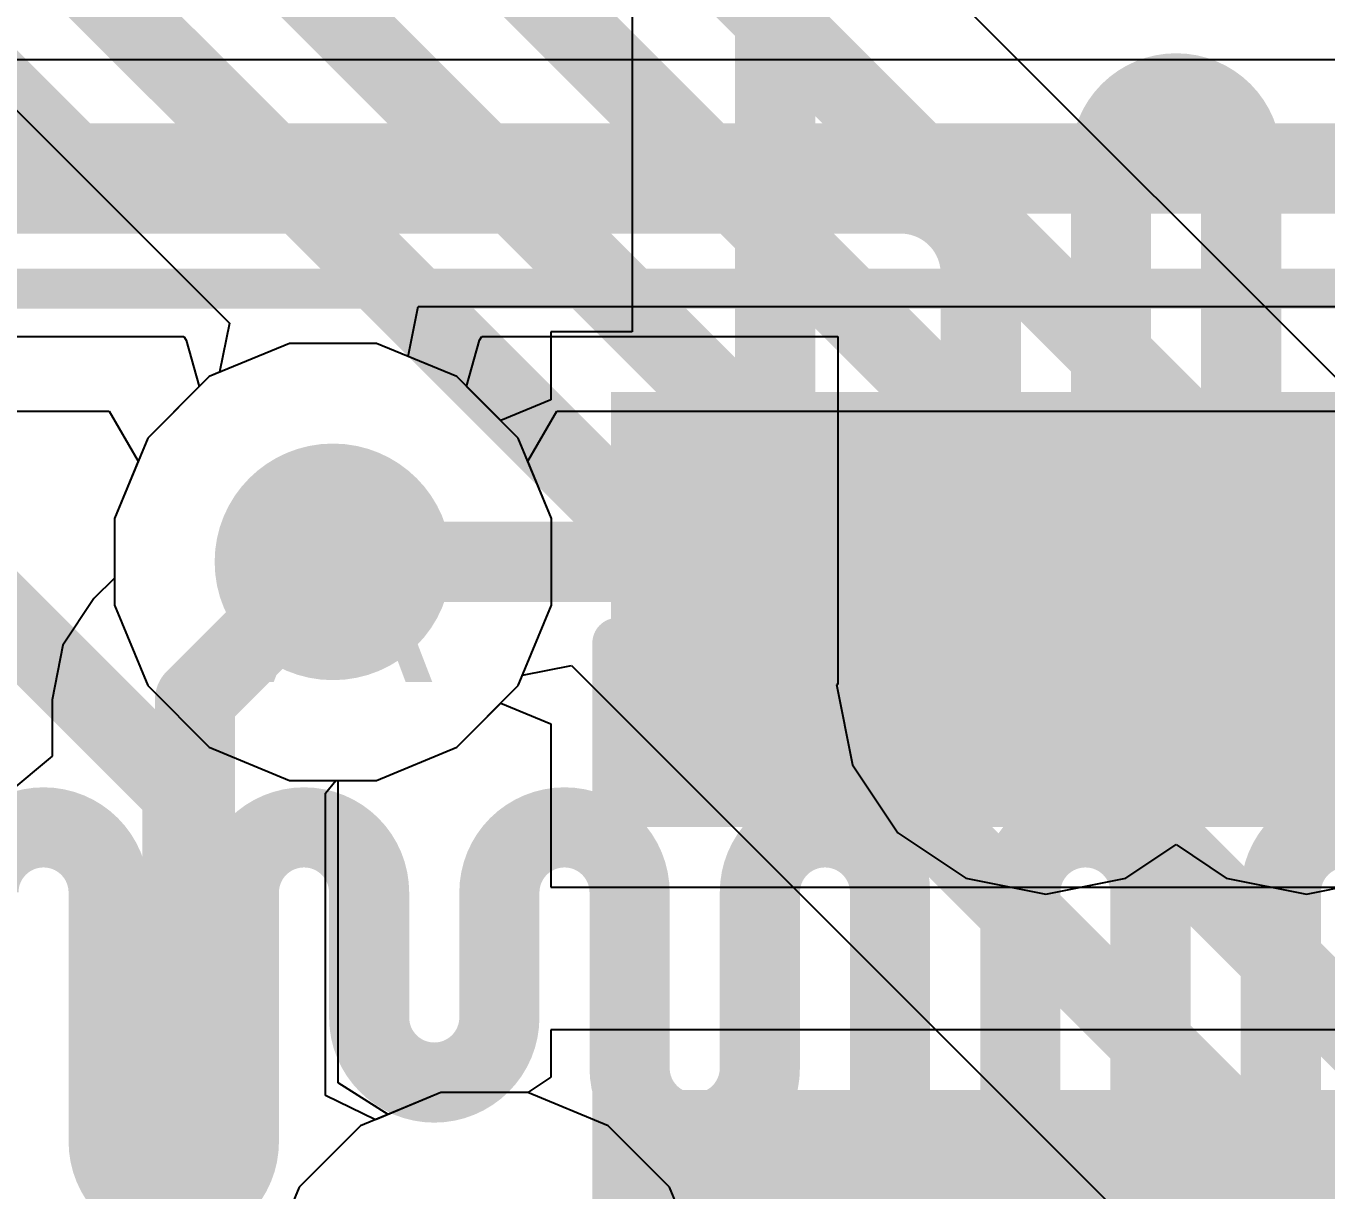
# Model space of a CAD drawing. Header units: inches. Extents: x 0 to 5271, y 0 to 5417.
# Drawn here: x 54.388 to 57.684, y 82.055 to 85.007 of the extents above; entities that cross this region are included whole.
import ezdxf

# ---------------------------------------------------------------- set-up
doc = ezdxf.new("R2010")
doc.units = ezdxf.units.IN
for name, color, linetype in [('Bottom Layer', 5, 'Continuous'), ('Bottom Overlay', 54, 'Continuous'), ('Bottom Paste', 16, 'Continuous'), ('Bottom Solder', 6, 'Continuous'), ('Drill Drawing', 1, 'Continuous'), ('L2_GND1', 16, 'Continuous'), ('L3_SIG1', 76, 'Continuous'), ('L4_PWR', 90, 'Continuous'), ('L5_GND2', 156, 'Continuous'), ('L6_SIG2', 130, 'Continuous'), ('L7_GND3', 216, 'Continuous'), ('Top Layer', 1, 'Continuous'), ('Via Holes', 16, 'Continuous')]:
    doc.layers.add(name, color=color, linetype=linetype)
doc.styles.add('Arial', font='', dxfattribs={"height": 0.2})
doc.styles.get('Arial').set_extended_font_data('Arial')

# ---------------------------------------------------------------- blocks, each defined once
blk = doc.blocks.new('0603_4_B_143')
at = {"layer": 'Bottom Layer'}
for points in [[(-1.335, 1.515), (-0.435, 1.515), (-0.435, 0.885), (-1.335, 0.885)], [(0.435, 1.515), (1.335, 1.515), (1.335, 0.885), (0.435, 0.885)], [(-1.335, 0.715), (-0.435, 0.715), (-0.435, 0.085), (-1.335, 0.085)], [(0.435, 0.715), (1.335, 0.715), (1.335, 0.085), (0.435, 0.085)], [(-1.335, -0.085), (-0.435, -0.085), (-0.435, -0.715), (-1.335, -0.715)], [(0.435, -0.085), (1.335, -0.085), (1.335, -0.715), (0.435, -0.715)]]:
    blk.add_hatch(color=5, dxfattribs=at).paths.add_polyline_path(points)
at = {"layer": 'Bottom Paste'}
for points in [[(-1.335, 1.515), (-0.435, 1.515), (-0.435, 0.885), (-1.335, 0.885)], [(0.435, 1.515), (1.335, 1.515), (1.335, 0.885), (0.435, 0.885)], [(-1.335, 0.715), (-0.435, 0.715), (-0.435, 0.085), (-1.335, 0.085)], [(0.435, 0.715), (1.335, 0.715), (1.335, 0.085), (0.435, 0.085)], [(-1.335, -0.085), (-0.435, -0.085), (-0.435, -0.715), (-1.335, -0.715)], [(0.435, -0.085), (1.335, -0.085), (1.335, -0.715), (0.435, -0.715)]]:
    blk.add_hatch(color=16, dxfattribs=at).paths.add_polyline_path(points)
at = {"layer": 'Bottom Solder'}
for points in [[(-1.4366, 1.6166), (-0.3334, 1.6166), (-0.3334, 0.7834), (-1.4366, 0.7834)], [(0.3334, 1.6166), (1.4366, 1.6166), (1.4366, 0.7834), (0.3334, 0.7834)], [(-1.4366, 0.8166), (-0.3334, 0.8166), (-0.3334, -0.0166), (-1.4366, -0.0166)], [(0.3334, 0.8166), (1.4366, 0.8166), (1.4366, -0.0166), (0.3334, -0.0166)], [(-1.4366, 0.0166), (-0.3334, 0.0166), (-0.3334, -0.8166), (-1.4366, -0.8166)], [(0.3334, 0.0166), (1.4366, 0.0166), (1.4366, -0.8166), (0.3334, -0.8166)]]:
    blk.add_hatch(color=6, dxfattribs=at).paths.add_polyline_path(points)
at = {"layer": 'Bottom Overlay'}
blk.add_lwpolyline([(-0.8, 1.6, 0.127, 0.127, 0), (0.8, 1.6, 0.127, 0.127, 0)], format="xyseb", dxfattribs=at)
blk.add_lwpolyline([(0.7683, 1.6, 0.0635, 0.0635, 1), (0.8318, 1.6, 0.0635, 0.0635, 1)], format="xyseb", close=True, dxfattribs=at)

msp = doc.modelspace()

# ---------------------------------------------------------------- hatches: boundary and pattern name
at = {"layer": 'Bottom Layer'}
h = msp.add_hatch(color=5, dxfattribs=at)
edge = h.paths.add_edge_path()
edge.add_arc((55.166, 83.6479), 0.3, 0, 360)
at = {"layer": 'L2_GND1'}
h = msp.add_hatch(color=16, dxfattribs=at)
edge = h.paths.add_edge_path()
edge.add_arc((55.166, 83.6479), 0.3, 0, 360)
at = {"layer": 'L3_SIG1'}
h = msp.add_hatch(color=76, dxfattribs=at)
edge = h.paths.add_edge_path()
edge.add_arc((55.166, 83.6479), 0.3, 0, 360)
at = {"layer": 'L4_PWR'}
h = msp.add_hatch(color=90, dxfattribs=at)
edge = h.paths.add_edge_path()
edge.add_arc((55.166, 83.6479), 0.3, 0, 360)
at = {"layer": 'L5_GND2'}
h = msp.add_hatch(color=156, dxfattribs=at)
edge = h.paths.add_edge_path()
edge.add_arc((55.166, 83.6479), 0.3, 0, 360)
at = {"layer": 'L6_SIG2'}
h = msp.add_hatch(color=130, dxfattribs=at)
edge = h.paths.add_edge_path()
edge.add_arc((55.166, 83.6479), 0.3, 0, 360)
at = {"layer": 'L7_GND3'}
h = msp.add_hatch(color=216, dxfattribs=at)
edge = h.paths.add_edge_path()
edge.add_arc((55.166, 83.6479), 0.3, 0, 360)
at = {"layer": 'Top Layer'}
h = msp.add_hatch(color=1, dxfattribs=at)
edge = h.paths.add_edge_path()
edge.add_arc((55.166, 83.6479), 0.3, 0, 360)
at = {"layer": 'Via Holes'}
h = msp.add_hatch(color=7, dxfattribs=at)
edge = h.paths.add_edge_path()
edge.add_arc((55.166, 83.6479), 0.15, 0, 360)

# ---------------------------------------------------------------- linework, layer by layer
at = {"layer": 'Bottom Layer'}
for p, q in [((55.9246, 85.7284), (55.9246, 84.2312)), ((55.9246, 84.2312), (55.7182, 84.2312)), ((55.7182, 84.2312), (55.7182, 84.0587)), ((55.0558, 84.2019), (54.8522, 84.1176)), ((55.2762, 84.2019), (55.0558, 84.2019)), ((55.4798, 84.1176), (55.2762, 84.2019)), ((54.8522, 84.1176), (54.6963, 83.9617)), ((55.5912, 84.0061), (55.4798, 84.1176)), ((55.7182, 84.0587), (55.5912, 84.0061)), ((54.6963, 83.9617), (54.612, 83.7581)), ((54.612, 83.7581), (54.612, 83.6067)), ((54.612, 83.6067), (54.5599, 83.5546)), ((54.5599, 83.5546), (54.4813, 83.4369)), ((54.4813, 83.4369), (54.4537, 83.2982)), ((54.4537, 83.2982), (54.4537, 83.2982)), ((54.4537, 83.2982), (54.4537, 83.1549)), ((55.4798, 83.1782), (55.5912, 83.2897)), ((55.5912, 83.2897), (55.7182, 83.2371)), ((55.7182, 83.2371), (55.7182, 82.8232)), ((55.2762, 83.0939), (55.4798, 83.1782)), ((54.4537, 83.1549), (54.3418, 83.0615)), ((55.1788, 82.3266), (55.1788, 83.0939)), ((55.1788, 83.0939), (55.2762, 83.0939)), ((55.7182, 82.8232), (59.2562, 82.8232)), ((59.2562, 82.4612), (55.7182, 82.4612)), ((55.7182, 82.4612), (55.7182, 82.341)), ((55.7182, 82.341), (55.66, 82.3021)), ((55.3058, 82.2467), (55.1788, 82.3266)), ((55.4396, 82.3021), (55.3058, 82.2467)), ((55.66, 82.3021), (55.4396, 82.3021))]:
    msp.add_line(p, q, dxfattribs=at)
for points in [[(56.2872, 83.5272, 0.2032, 0.2032, 0), (56.2872, 85.7284, 0.2032, 0.2032, 0)], [(54.8162, 83.2982, 0.2032, 0.2032, 0), (55.166, 83.6479, 0.2032, 0.2032, 0)], [(54.8162, 78.5702, 0.2032, 0.2032, 0), (54.8162, 83.2982, 0.2032, 0.2032, 0)]]:
    msp.add_lwpolyline(points, format="xyseb", dxfattribs=at)
for points in [[(55.1152, 83.6479, 0.1016, 0.1016, 1), (55.2168, 83.6479, 0.1016, 0.1016, 1)], [(56.2364, 83.5272, 0.1016, 0.1016, 1), (56.338, 83.5272, 0.1016, 0.1016, 1)], [(54.7654, 83.2982, 0.1016, 0.1016, 1), (54.867, 83.2982, 0.1016, 0.1016, 1)], [(54.7654, 83.2982, 0.1016, 0.1016, 1), (54.867, 83.2982, 0.1016, 0.1016, 1)]]:
    msp.add_lwpolyline(points, format="xyseb", close=True, dxfattribs=at)
at = {"layer": 'L2_GND1'}
for p, q in [((54.176, 84.2194), (54.7881, 84.2194)), ((54.7881, 84.2194), (54.7942, 84.2097)), ((55.5377, 84.2097), (55.5438, 84.2194)), ((55.5438, 84.2194), (56.4458, 84.2194)), ((56.4458, 84.2194), (56.4458, 83.3365)), ((54.7942, 84.2097), (54.827, 84.0924)), ((55.5049, 84.0924), (55.5377, 84.2097)), ((54.827, 84.0924), (54.6963, 83.9617)), ((55.6356, 83.9617), (55.5049, 84.0924)), ((54.6963, 83.9617), (54.612, 83.7581)), ((55.72, 83.7581), (55.6356, 83.9617)), ((54.612, 83.7581), (54.612, 83.5377)), ((55.72, 83.5377), (55.72, 83.7581)), ((54.612, 83.5377), (54.6963, 83.3341)), ((55.6356, 83.3341), (55.72, 83.5377)), ((54.6963, 83.3341), (54.8522, 83.1782)), ((55.4798, 83.1782), (55.6356, 83.3341)), ((56.4458, 83.3365), (56.4426, 83.3365)), ((56.4426, 83.3365), (56.483, 83.1333)), ((54.8522, 83.1782), (55.0558, 83.0939)), ((55.2762, 83.0939), (55.4798, 83.1782)), ((56.483, 83.1333), (56.5981, 82.9611)), ((55.0558, 83.0939), (55.2762, 83.0939)), ((56.5981, 82.9611), (56.7703, 82.846)), ((57.1766, 82.846), (57.3037, 82.9309)), ((57.3037, 82.9309), (57.4307, 82.846)), ((56.7703, 82.846), (56.9735, 82.8056)), ((56.9735, 82.8056), (57.1766, 82.846)), ((57.4307, 82.846), (57.6339, 82.8056)), ((57.6339, 82.8056), (57.837, 82.846)), ((55.4396, 82.3021), (55.236, 82.2178)), ((55.66, 82.3021), (55.4396, 82.3021)), ((55.8636, 82.2178), (55.66, 82.3021)), ((55.236, 82.2178), (55.0801, 82.0619)), ((56.0195, 82.0619), (55.8636, 82.2178)), ((55.0801, 82.0619), (54.9958, 81.8583)), ((56.1038, 81.8583), (56.0195, 82.0619))]:
    msp.add_line(p, q, dxfattribs=at)
for points in [[(57.1386, 84.6709, 0.2032, 0.2032, -1), (57.4688, 84.6709, 0.2032, 0.2032, 0)], [(57.1386, 83.3365, 0.2032, 0.2032, 0), (57.1386, 84.6709, 0.2032, 0.2032, 0)], [(57.4688, 83.3365, 0.2032, 0.2032, 0), (57.4688, 84.6709, 0.2032, 0.2032, 0)], [(54.0258, 84.582, 0.2032, 0.2032, 0), (56.1734, 84.582, 0.2032, 0.2032, 0)], [(56.1734, 84.582, 0.2032, 0.2032, 0), (56.6052, 84.582, 0.2032, 0.2032, 0)], [(56.6052, 84.582, 0.2032, 0.2032, -0.414214), (56.8084, 84.3788, 0.2032, 0.2032, 0)], [(56.8084, 83.3365, 0.2032, 0.2032, 0), (56.8084, 84.3788, 0.2032, 0.2032, 0)], [(57.1386, 83.3365, 0.2032, 0.2032, -1), (56.8084, 83.3365, 0.2032, 0.2032, 0)], [(57.799, 83.3365, 0.2032, 0.2032, -1), (57.4688, 83.3365, 0.2032, 0.2032, 0)]]:
    msp.add_lwpolyline(points, format="xyseb", dxfattribs=at)
for points in [[(57.0878, 84.6709, 0.1016, 0.1016, 1), (57.1894, 84.6709, 0.1016, 0.1016, 1)], [(57.0878, 84.6709, 0.1016, 0.1016, 1), (57.1894, 84.6709, 0.1016, 0.1016, 1)], [(57.418, 84.6709, 0.1016, 0.1016, 1), (57.5196, 84.6709, 0.1016, 0.1016, 1)], [(57.418, 84.6709, 0.1016, 0.1016, 1), (57.5196, 84.6709, 0.1016, 0.1016, 1)], [(56.1226, 84.582, 0.1016, 0.1016, 1), (56.2242, 84.582, 0.1016, 0.1016, 1)], [(56.1226, 84.582, 0.1016, 0.1016, 1), (56.2242, 84.582, 0.1016, 0.1016, 1)], [(56.5544, 84.582, 0.1016, 0.1016, 1), (56.656, 84.582, 0.1016, 0.1016, 1)], [(56.5544, 84.582, 0.1016, 0.1016, 1), (56.656, 84.582, 0.1016, 0.1016, 1)], [(56.7576, 84.3788, 0.1016, 0.1016, 1), (56.8592, 84.3788, 0.1016, 0.1016, 1)], [(56.7576, 84.3788, 0.1016, 0.1016, 1), (56.8592, 84.3788, 0.1016, 0.1016, 1)], [(56.7576, 83.3365, 0.1016, 0.1016, 1), (56.8592, 83.3365, 0.1016, 0.1016, 1)], [(56.7576, 83.3365, 0.1016, 0.1016, 1), (56.8592, 83.3365, 0.1016, 0.1016, 1)], [(57.0878, 83.3365, 0.1016, 0.1016, 1), (57.1894, 83.3365, 0.1016, 0.1016, 1)], [(57.0878, 83.3365, 0.1016, 0.1016, 1), (57.1894, 83.3365, 0.1016, 0.1016, 1)], [(57.418, 83.3365, 0.1016, 0.1016, 1), (57.5196, 83.3365, 0.1016, 0.1016, 1)], [(57.418, 83.3365, 0.1016, 0.1016, 1), (57.5196, 83.3365, 0.1016, 0.1016, 1)]]:
    msp.add_lwpolyline(points, format="xyseb", close=True, dxfattribs=at)
at = {"layer": 'L3_SIG1'}
for p, q in [((64.0401, 77.7837), (56.5647, 85.2591)), ((54.0073, 85.1492), (54.9034, 84.2531)), ((54.9034, 84.2531), (54.8786, 84.1285)), ((54.8522, 84.1176), (54.6963, 83.9617)), ((54.8786, 84.1285), (54.8522, 84.1176)), ((54.6963, 83.9617), (54.612, 83.7581)), ((54.612, 83.7581), (54.612, 83.5377)), ((54.612, 83.5377), (54.6963, 83.3341)), ((55.6356, 83.3341), (55.6466, 83.3605)), ((55.6466, 83.3605), (55.7711, 83.3853)), ((55.7711, 83.3853), (57.6408, 81.5156)), ((54.6963, 83.3341), (54.8522, 83.1782)), ((55.4798, 83.1782), (55.6356, 83.3341)), ((54.8522, 83.1782), (55.0558, 83.0939)), ((55.2762, 83.0939), (55.4798, 83.1782)), ((55.0558, 83.0939), (55.2762, 83.0939)), ((55.4396, 82.3021), (55.236, 82.2178)), ((55.66, 82.3021), (55.4396, 82.3021)), ((55.8636, 82.2178), (55.66, 82.3021)), ((55.236, 82.2178), (55.0801, 82.0619)), ((56.0195, 82.0619), (55.8636, 82.2178)), ((55.0801, 82.0619), (54.9958, 81.8583)), ((56.1038, 81.8583), (56.0195, 82.0619))]:
    msp.add_line(p, q, dxfattribs=at)
for points in [[(54.2636, 85.4055, 0.2032, 0.2032, 0), (71.9782, 67.691, 0.2032, 0.2032, 0)], [(54.9021, 85.3059, 0.2032, 0.2032, 0), (71.8058, 68.4022, 0.2032, 0.2032, 0)], [(55.5636, 85.2086, 0.2032, 0.2032, 0), (71.7197, 69.0526, 0.2032, 0.2032, 0)], [(56.2021, 85.109, 0.2032, 0.2032, 0), (68.9211, 72.39, 0.2032, 0.2032, 0)]]:
    msp.add_lwpolyline(points, format="xyseb", dxfattribs=at)
at = {"layer": 'L4_PWR'}
for p, q in [((55.0558, 84.2019), (54.8522, 84.1176)), ((55.2762, 84.2019), (55.0558, 84.2019)), ((55.4798, 84.1176), (55.2762, 84.2019)), ((54.8522, 84.1176), (54.6963, 83.9617)), ((55.6356, 83.9617), (55.4798, 84.1176)), ((54.6963, 83.9617), (54.612, 83.7581)), ((55.72, 83.7581), (55.6356, 83.9617)), ((54.612, 83.7581), (54.612, 83.5377)), ((55.72, 83.5377), (55.72, 83.7581)), ((54.612, 83.5377), (54.6963, 83.3341)), ((55.6356, 83.3341), (55.72, 83.5377)), ((54.6963, 83.3341), (54.8522, 83.1782)), ((55.4798, 83.1782), (55.6356, 83.3341)), ((54.8522, 83.1782), (55.0558, 83.0939)), ((55.2762, 83.0939), (55.4798, 83.1782)), ((55.0558, 83.0939), (55.2762, 83.0939)), ((55.4396, 82.3021), (55.236, 82.2178)), ((55.66, 82.3021), (55.4396, 82.3021)), ((55.8636, 82.2178), (55.66, 82.3021)), ((55.236, 82.2178), (55.0801, 82.0619)), ((56.0195, 82.0619), (55.8636, 82.2178)), ((55.0801, 82.0619), (54.9958, 81.8583)), ((56.1038, 81.8583), (56.0195, 82.0619))]:
    msp.add_line(p, q, dxfattribs=at)
at = {"layer": 'L5_GND2'}
for p, q in [((62.4789, 84.9207), (50.594, 84.9207)), ((51.4266, 84.0299), (54.5985, 84.0299)), ((54.5985, 84.0299), (54.6719, 83.9029)), ((55.66, 83.9029), (55.7334, 84.0299)), ((55.7334, 84.0299), (82.0666, 84.0299)), ((54.6719, 83.9029), (54.612, 83.7581)), ((55.72, 83.7581), (55.66, 83.9029)), ((54.612, 83.7581), (54.612, 83.5377)), ((55.72, 83.5377), (55.72, 83.7581)), ((54.612, 83.5377), (54.6963, 83.3341)), ((55.6356, 83.3341), (55.72, 83.5377)), ((54.6963, 83.3341), (54.8522, 83.1782)), ((55.4798, 83.1782), (55.6356, 83.3341)), ((54.8522, 83.1782), (55.0558, 83.0939)), ((55.2762, 83.0939), (55.4798, 83.1782)), ((55.0558, 83.0939), (55.2762, 83.0939)), ((55.4396, 82.3021), (55.236, 82.2178)), ((55.66, 82.3021), (55.4396, 82.3021)), ((55.8636, 82.2178), (55.66, 82.3021)), ((55.236, 82.2178), (55.0801, 82.0619)), ((56.0195, 82.0619), (55.8636, 82.2178)), ((55.0801, 82.0619), (54.9958, 81.8583)), ((56.1038, 81.8583), (56.0195, 82.0619))]:
    msp.add_line(p, q, dxfattribs=at)
for points in [[(50.4653, 84.6099, 0.1016, 0.1016, 0), (62.0008, 84.6099, 0.1016, 0.1016, 0)], [(50.3537, 84.3407, 0.1016, 0.1016, 0), (82.1953, 84.3407, 0.1016, 0.1016, 0)]]:
    msp.add_lwpolyline(points, format="xyseb", dxfattribs=at)
at = {"layer": 'L6_SIG2'}
for points in [[(53.9081, 84.6328, 0.2032, 0.2032, 0), (111.6655, 84.6328, 0.2032, 0.2032, 0)], [(55.166, 83.6479, 0.2032, 0.2032, 0), (59.2159, 83.6479, 0.2032, 0.2032, 0)], [(54.2671, 82.8095, 0.2032, 0.2032, -1), (54.5973, 82.8095, 0.2032, 0.2032, 0)], [(54.9275, 82.8095, 0.2032, 0.2032, -1), (55.2577, 82.8095, 0.2032, 0.2032, 0)], [(55.5879, 82.8095, 0.2032, 0.2032, -1), (55.9181, 82.8095, 0.2032, 0.2032, 0)], [(56.2483, 82.8095, 0.2032, 0.2032, -1), (56.5785, 82.8095, 0.2032, 0.2032, 0)], [(56.9087, 82.8095, 0.2032, 0.2032, -1), (57.2389, 82.8095, 0.2032, 0.2032, 0)], [(57.5691, 82.8095, 0.2032, 0.2032, -1), (57.8993, 82.8095, 0.2032, 0.2032, 0)], [(54.5973, 82.1779, 0.2032, 0.2032, 0), (54.5973, 82.8095, 0.2032, 0.2032, 0)], [(54.9275, 82.1779, 0.2032, 0.2032, 0), (54.9275, 82.8095, 0.2032, 0.2032, 0)], [(55.2577, 82.4926, 0.2032, 0.2032, 0), (55.2577, 82.8095, 0.2032, 0.2032, 0)], [(55.5879, 82.4926, 0.2032, 0.2032, 0), (55.5879, 82.8095, 0.2032, 0.2032, 0)], [(55.9181, 82.3643, 0.2032, 0.2032, 0), (55.9181, 82.8095, 0.2032, 0.2032, 0)], [(56.2483, 82.3643, 0.2032, 0.2032, 0), (56.2483, 82.8095, 0.2032, 0.2032, 0)], [(56.5785, 82.1779, 0.2032, 0.2032, 0), (56.5785, 82.8095, 0.2032, 0.2032, 0)], [(56.9087, 82.1779, 0.2032, 0.2032, 0), (56.9087, 82.8095, 0.2032, 0.2032, 0)], [(57.2389, 82.1779, 0.2032, 0.2032, 0), (57.2389, 82.8095, 0.2032, 0.2032, 0)], [(57.5691, 82.1779, 0.2032, 0.2032, 0), (57.5691, 82.8095, 0.2032, 0.2032, 0)], [(55.5879, 82.4926, 0.2032, 0.2032, -1), (55.2577, 82.4926, 0.2032, 0.2032, 0)], [(56.2483, 82.3643, 0.2032, 0.2032, -1), (55.9181, 82.3643, 0.2032, 0.2032, 0)], [(54.9275, 82.1779, 0.2032, 0.2032, -1), (54.5973, 82.1779, 0.2032, 0.2032, 0)], [(56.9087, 82.1779, 0.2032, 0.2032, -1), (56.5785, 82.1779, 0.2032, 0.2032, 0)], [(57.5691, 82.1779, 0.2032, 0.2032, -1), (57.2389, 82.1779, 0.2032, 0.2032, 0)]]:
    msp.add_lwpolyline(points, format="xyseb", dxfattribs=at)
for points in [[(55.1152, 83.6479, 0.1016, 0.1016, 1), (55.2168, 83.6479, 0.1016, 0.1016, 1)], [(54.5465, 82.8095, 0.1016, 0.1016, 1), (54.6481, 82.8095, 0.1016, 0.1016, 1)], [(54.5465, 82.8095, 0.1016, 0.1016, 1), (54.6481, 82.8095, 0.1016, 0.1016, 1)], [(54.8767, 82.8095, 0.1016, 0.1016, 1), (54.9783, 82.8095, 0.1016, 0.1016, 1)], [(54.8767, 82.8095, 0.1016, 0.1016, 1), (54.9783, 82.8095, 0.1016, 0.1016, 1)], [(55.2069, 82.8095, 0.1016, 0.1016, 1), (55.3085, 82.8095, 0.1016, 0.1016, 1)], [(55.2069, 82.8095, 0.1016, 0.1016, 1), (55.3085, 82.8095, 0.1016, 0.1016, 1)], [(55.5371, 82.8095, 0.1016, 0.1016, 1), (55.6387, 82.8095, 0.1016, 0.1016, 1)], [(55.5371, 82.8095, 0.1016, 0.1016, 1), (55.6387, 82.8095, 0.1016, 0.1016, 1)], [(55.8673, 82.8095, 0.1016, 0.1016, 1), (55.9689, 82.8095, 0.1016, 0.1016, 1)], [(55.8673, 82.8095, 0.1016, 0.1016, 1), (55.9689, 82.8095, 0.1016, 0.1016, 1)], [(56.1975, 82.8095, 0.1016, 0.1016, 1), (56.2991, 82.8095, 0.1016, 0.1016, 1)], [(56.1975, 82.8095, 0.1016, 0.1016, 1), (56.2991, 82.8095, 0.1016, 0.1016, 1)], [(56.5277, 82.8095, 0.1016, 0.1016, 1), (56.6293, 82.8095, 0.1016, 0.1016, 1)], [(56.5277, 82.8095, 0.1016, 0.1016, 1), (56.6293, 82.8095, 0.1016, 0.1016, 1)], [(56.8579, 82.8095, 0.1016, 0.1016, 1), (56.9595, 82.8095, 0.1016, 0.1016, 1)], [(56.8579, 82.8095, 0.1016, 0.1016, 1), (56.9595, 82.8095, 0.1016, 0.1016, 1)], [(57.1881, 82.8095, 0.1016, 0.1016, 1), (57.2897, 82.8095, 0.1016, 0.1016, 1)], [(57.1881, 82.8095, 0.1016, 0.1016, 1), (57.2897, 82.8095, 0.1016, 0.1016, 1)], [(57.5183, 82.8095, 0.1016, 0.1016, 1), (57.6199, 82.8095, 0.1016, 0.1016, 1)], [(57.5183, 82.8095, 0.1016, 0.1016, 1), (57.6199, 82.8095, 0.1016, 0.1016, 1)], [(55.2069, 82.4926, 0.1016, 0.1016, 1), (55.3085, 82.4926, 0.1016, 0.1016, 1)], [(55.2069, 82.4926, 0.1016, 0.1016, 1), (55.3085, 82.4926, 0.1016, 0.1016, 1)], [(55.5371, 82.4926, 0.1016, 0.1016, 1), (55.6387, 82.4926, 0.1016, 0.1016, 1)], [(55.5371, 82.4926, 0.1016, 0.1016, 1), (55.6387, 82.4926, 0.1016, 0.1016, 1)], [(55.8673, 82.3643, 0.1016, 0.1016, 1), (55.9689, 82.3643, 0.1016, 0.1016, 1)], [(55.8673, 82.3643, 0.1016, 0.1016, 1), (55.9689, 82.3643, 0.1016, 0.1016, 1)], [(56.1975, 82.3643, 0.1016, 0.1016, 1), (56.2991, 82.3643, 0.1016, 0.1016, 1)], [(56.1975, 82.3643, 0.1016, 0.1016, 1), (56.2991, 82.3643, 0.1016, 0.1016, 1)], [(54.5465, 82.1779, 0.1016, 0.1016, 1), (54.6481, 82.1779, 0.1016, 0.1016, 1)], [(54.5465, 82.1779, 0.1016, 0.1016, 1), (54.6481, 82.1779, 0.1016, 0.1016, 1)], [(54.8767, 82.1779, 0.1016, 0.1016, 1), (54.9783, 82.1779, 0.1016, 0.1016, 1)], [(54.8767, 82.1779, 0.1016, 0.1016, 1), (54.9783, 82.1779, 0.1016, 0.1016, 1)], [(56.5277, 82.1779, 0.1016, 0.1016, 1), (56.6293, 82.1779, 0.1016, 0.1016, 1)], [(56.5277, 82.1779, 0.1016, 0.1016, 1), (56.6293, 82.1779, 0.1016, 0.1016, 1)], [(56.8579, 82.1779, 0.1016, 0.1016, 1), (56.9595, 82.1779, 0.1016, 0.1016, 1)], [(56.8579, 82.1779, 0.1016, 0.1016, 1), (56.9595, 82.1779, 0.1016, 0.1016, 1)], [(57.1881, 82.1779, 0.1016, 0.1016, 1), (57.2897, 82.1779, 0.1016, 0.1016, 1)], [(57.1881, 82.1779, 0.1016, 0.1016, 1), (57.2897, 82.1779, 0.1016, 0.1016, 1)], [(57.5183, 82.1779, 0.1016, 0.1016, 1), (57.6199, 82.1779, 0.1016, 0.1016, 1)], [(57.5183, 82.1779, 0.1016, 0.1016, 1), (57.6199, 82.1779, 0.1016, 0.1016, 1)]]:
    msp.add_lwpolyline(points, format="xyseb", close=True, dxfattribs=at)
at = {"layer": 'L7_GND3'}
for p, q in [((55.0558, 84.2019), (54.8522, 84.1176)), ((55.2762, 84.2019), (55.0558, 84.2019)), ((55.4798, 84.1176), (55.2762, 84.2019)), ((54.8522, 84.1176), (54.6963, 83.9617)), ((55.6356, 83.9617), (55.4798, 84.1176)), ((54.6963, 83.9617), (54.612, 83.7581)), ((55.72, 83.7581), (55.6356, 83.9617)), ((54.612, 83.7581), (54.612, 83.5377)), ((55.72, 83.5377), (55.72, 83.7581)), ((54.612, 83.5377), (54.6963, 83.3341)), ((55.6356, 83.3341), (55.72, 83.5377)), ((54.6963, 83.3341), (54.8522, 83.1782)), ((55.4798, 83.1782), (55.6356, 83.3341)), ((54.8522, 83.1782), (55.0558, 83.0939)), ((55.2762, 83.0939), (55.4798, 83.1782)), ((55.0558, 83.0939), (55.2762, 83.0939)), ((55.4396, 82.3021), (55.236, 82.2178)), ((55.66, 82.3021), (55.4396, 82.3021)), ((55.8636, 82.2178), (55.66, 82.3021)), ((55.236, 82.2178), (55.0801, 82.0619)), ((56.0195, 82.0619), (55.8636, 82.2178)), ((55.0801, 82.0619), (54.9958, 81.8583)), ((56.1038, 81.8583), (56.0195, 82.0619))]:
    msp.add_line(p, q, dxfattribs=at)
at = {"layer": 'Top Layer'}
for p, q in [((55.3565, 84.1686), (55.3817, 84.2956)), ((55.3817, 84.2956), (80.317, 84.2956)), ((55.4798, 84.1176), (55.3565, 84.1686)), ((55.6356, 83.9617), (55.4798, 84.1176)), ((55.72, 83.7581), (55.6356, 83.9617)), ((55.72, 83.5377), (55.72, 83.7581)), ((55.6356, 83.3341), (55.72, 83.5377)), ((55.4798, 83.1782), (55.6356, 83.3341)), ((55.2762, 83.0939), (55.4798, 83.1782)), ((55.1467, 83.0617), (55.1731, 83.0939)), ((55.1731, 83.0939), (55.2762, 83.0939)), ((55.1467, 82.2944), (55.1467, 83.0617)), ((55.4396, 82.3021), (55.2737, 82.2334)), ((55.66, 82.3021), (55.4396, 82.3021)), ((55.8636, 82.2178), (55.66, 82.3021)), ((55.2737, 82.2334), (55.1467, 82.2944)), ((56.0195, 82.0619), (55.8636, 82.2178)), ((56.1038, 81.8583), (56.0195, 82.0619))]:
    msp.add_line(p, q, dxfattribs=at)
for points in [[(52.6034, 86.5632, 0.2032, 0.2032, 0), (54.5084, 84.6582, 0.2032, 0.2032, 0)], [(52.1716, 85.6742, 0.2032, 0.2032, 0), (54.7841, 83.0617, 0.2032, 0.2032, 0)], [(54.5084, 84.6582, 0.2032, 0.2032, 0), (80.4672, 84.6582, 0.2032, 0.2032, 0)], [(54.7841, 79.426, 0.2032, 0.2032, 0), (54.7841, 83.0617, 0.2032, 0.2032, 0)]]:
    msp.add_lwpolyline(points, format="xyseb", dxfattribs=at)
for points in [[(54.4576, 84.6582, 0.1016, 0.1016, 1), (54.5592, 84.6582, 0.1016, 0.1016, 1)], [(54.4576, 84.6582, 0.1016, 0.1016, 1), (54.5592, 84.6582, 0.1016, 0.1016, 1)], [(54.7333, 83.0617, 0.1016, 0.1016, 1), (54.8349, 83.0617, 0.1016, 0.1016, 1)], [(54.7333, 83.0617, 0.1016, 0.1016, 1), (54.8349, 83.0617, 0.1016, 0.1016, 1)]]:
    msp.add_lwpolyline(points, format="xyseb", close=True, dxfattribs=at)

# ---------------------------------------------------------------- block references
at = {"rotation": 90}
msp.add_blockref('0603_4_B_143', (57.4872, 82.6422), dxfattribs=at)

# ---------------------------------------------------------------- texts
at = {"layer": 'Drill Drawing', "style": 'Arial'}
msp.add_text('A', height=0.508, dxfattribs=at).set_placement((54.9459, 83.3432))

doc.saveas('drawing.dxf')
